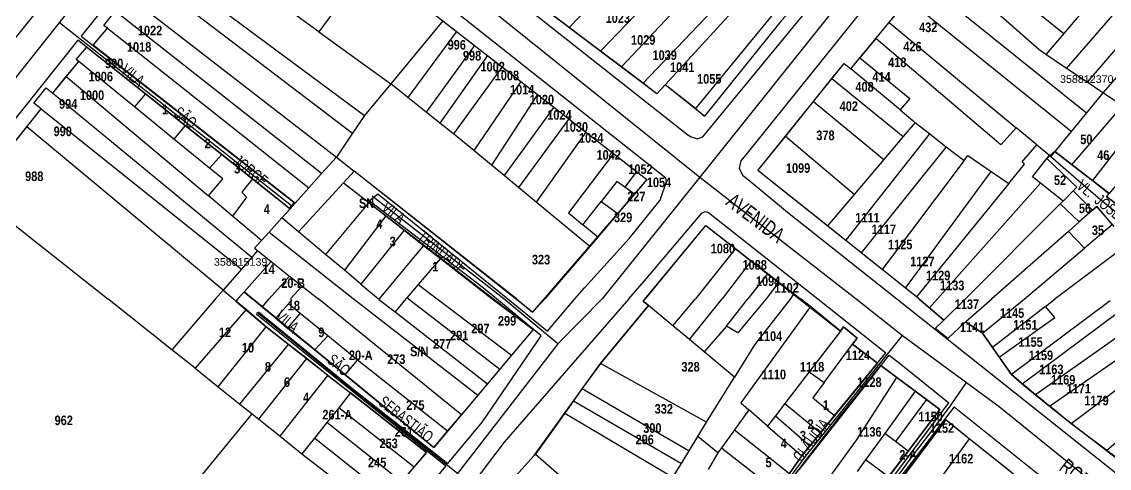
# Model space of a CAD drawing. Extents: x 199665 to 201826, y 4836581 to 4838476.
# Drawn here: x 201312.8 to 201597.4, y 4837549.7 to 4837666.3 of the extents above; entities that cross this region are included whole.
import ezdxf
from ezdxf.enums import TextEntityAlignment as Align

# ---------------------------------------------------------------- set-up
doc = ezdxf.new("R2010")
doc.units = 0
doc.header["$LTSCALE"] = 1.5
doc.header["$MEASUREMENT"] = 0
for name, color, linetype in [('CD-MALHA-LOTES', 40, 'CONTINUOUS'), ('CD_TXT_QUADRA', 7, 'CONTINUOUS'), ('RU-QUADRAS', 6, 'CONTINUOUS'), ('SV-EIXO-RUA-N-PAV', 6, 'CONTINUOUS'), ('SV-EIXO-RUA-PAV', 20, 'CONTINUOUS'), ('SV-RUA-NAO-PAV-S-GUIA-C-GUIA', 7, 'CONTINUOUS'), ('SV-RUA-PAVIM-S-GUIA-C-GUIA', 7, 'CONTINUOUS'), ('SV-TXT-RUA-N-PAV-S-GUIA-C-GUIA', 7, 'CONTINUOUS'), ('SV-TXT-RUA-PAV-S-GUIA-C-GUIA', 7, 'CONTINUOUS'), ('Th_NmrPort', 1, 'CONTINUOUS')]:
    doc.layers.add(name, color=color, linetype=linetype)
doc.styles.add('ARIAL', font='ARIAL.TTF')
doc.styles.add('MONOTXT', font='ARIAL.TTF', dxfattribs={"height": 0.2})
doc.styles.get("Standard").update_dxf_attribs({"font": 'swisscbo.ttf'})

msp = doc.modelspace()

# ---------------------------------------------------------------- linework, layer by layer
at = {"layer": 'CD-MALHA-LOTES', "linetype": 'Continuous'}
for p, q in [((201586.19, 4837654.16), (201624.03, 4837697.72)), ((201628.44, 4837693.44), (201591.55, 4837650.55)), ((201482.42, 4837692.41), (201456.08, 4837664.83)), ((201389.31, 4837664.61), (201354.48, 4837689.96)), ((201553.5, 4837689.12), (201585.46, 4837663.27)), ((201632.31, 4837689.68), (201595.66, 4837647.78)), ((201490.19, 4837685.61), (201464.21, 4837658.71)), ((201348.35, 4837681.95), (201402.49, 4837641.84)), ((201578.91, 4837659.07), (201552.87, 4837682.07)), ((201403.75, 4837681.58), (201390.51, 4837663.75)), ((201494.99, 4837681.42), (201469.71, 4837654.56)), ((201345.5, 4837678.24), (201399.38, 4837637.27)), ((201548.62, 4837676.91), (201591.41, 4837642.58)), ((201498.85, 4837674.93), (201475.41, 4837650.27)), ((201341.26, 4837672.71), (201395.13, 4837630.99)), ((201456.08, 4837664.83), (201448.14, 4837670.81)), ((201501.62, 4837672.27), (201481.15, 4837649.9)), ((201539.75, 4837666.17), (201544.68, 4837672.14)), ((201587.39, 4837637.65), (201544.68, 4837672.14)), ((201334.29, 4837665.4), (201337.24, 4837669.15)), ((201391.26, 4837626.67), (201338.04, 4837668.52)), ((201509.51, 4837668.49), (201489.12, 4837643.69)), ((201589.95, 4837668.52), (201585.46, 4837663.27)), ((201335.22, 4837664.66), (201334.29, 4837665.4)), ((201423.03, 4837666.59), (201409.37, 4837650.12)), ((201423.03, 4837666.59), (201426.58, 4837663.84)), ((201464.21, 4837658.71), (201456.08, 4837664.83)), ((201511.48, 4837666.63), (201491.49, 4837641.72)), ((201536.25, 4837661.94), (201539.75, 4837666.17)), ((201539.75, 4837666.17), (201573.03, 4837638.65)), ((201331.48, 4837660.21), (201335.22, 4837664.66)), ((201335.22, 4837664.66), (201387.96, 4837623)), ((201390.51, 4837663.75), (201389.31, 4837664.61)), ((201390.51, 4837663.75), (201409.37, 4837650.12)), ((201426.58, 4837663.84), (201413.86, 4837646.56)), ((201426.58, 4837663.84), (201431.27, 4837660.19)), ((201536.25, 4837661.94), (201532.11, 4837656.92)), ((201568.99, 4837634.22), (201536.25, 4837661.94)), ((201585.46, 4837663.27), (201580.79, 4837657.8)), ((201327.09, 4837656.51), (201329.85, 4837659.7)), ((201329.85, 4837659.7), (201345.22, 4837647.51)), ((201384.33, 4837618.97), (201331.48, 4837660.21)), ((201431.27, 4837660.19), (201418.64, 4837642.75)), ((201431.27, 4837660.19), (201434.64, 4837657.57)), ((201580.79, 4837657.8), (201578.91, 4837659.07)), ((201327.72, 4837656), (201327.09, 4837656.51)), ((201434.64, 4837657.57), (201422.24, 4837639.88)), ((201434.64, 4837657.57), (201438.54, 4837654.54)), ((201469.71, 4837654.56), (201464.21, 4837658.71)), ((201529.74, 4837654.05), (201532.11, 4837656.92)), ((201532.11, 4837656.92), (201545.14, 4837646.29)), ((201586.19, 4837654.16), (201580.79, 4837657.8)), ((201324.48, 4837652.04), (201327.72, 4837656)), ((201342.31, 4837644.1), (201327.72, 4837656)), ((201438.54, 4837654.54), (201425.79, 4837637.06)), ((201438.54, 4837654.54), (201443.42, 4837650.74)), ((201475.41, 4837650.27), (201469.71, 4837654.56)), ((201524.8, 4837651.49), (201528.02, 4837655.48)), ((201528.02, 4837655.48), (201529.74, 4837654.05)), ((201542.63, 4837643.33), (201529.74, 4837654.05)), ((201591.55, 4837650.55), (201586.19, 4837654.16)), ((201320.91, 4837647.67), (201324.48, 4837652.04)), ((201324.48, 4837652.04), (201361.72, 4837620.83)), ((201443.42, 4837650.74), (201431.09, 4837632.69)), ((201443.42, 4837650.74), (201447.8, 4837647.34)), ((201519.97, 4837645.51), (201524.8, 4837651.49)), ((201524.8, 4837651.49), (201543.45, 4837636.4)), ((201595.66, 4837647.78), (201591.55, 4837650.55)), ((201315.98, 4837645.08), (201319.24, 4837649.05)), ((201319.24, 4837649.05), (201320.91, 4837647.67)), ((201320.91, 4837647.67), (201373.03, 4837604.86)), ((201409.37, 4837650.12), (201402.49, 4837641.84)), ((201413.86, 4837646.56), (201409.37, 4837650.12)), ((201479.01, 4837647.56), (201475.41, 4837650.27)), ((201481.15, 4837649.9), (201479.01, 4837647.56)), ((201489.12, 4837643.69), (201481.15, 4837649.9)), ((201595.66, 4837647.78), (201591.41, 4837642.58)), ((201600.82, 4837644.39), (201595.66, 4837647.78)), ((201317.86, 4837643.58), (201315.98, 4837645.08)), ((201345.22, 4837647.51), (201342.31, 4837644.1)), ((201345.22, 4837647.51), (201355.58, 4837639.28)), ((201418.64, 4837642.75), (201413.86, 4837646.56)), ((201447.8, 4837647.34), (201435.7, 4837628.89)), ((201447.8, 4837647.34), (201452.03, 4837644.05)), ((201512.61, 4837636.38), (201519.97, 4837645.51)), ((201519.97, 4837645.51), (201538.37, 4837630.38)), ((201545.14, 4837646.29), (201542.63, 4837643.33)), ((201314.15, 4837638.94), (201317.86, 4837643.58)), ((201317.86, 4837643.58), (201370.31, 4837601.74)), ((201352.59, 4837635.72), (201342.31, 4837644.1)), ((201422.24, 4837639.88), (201418.64, 4837642.75)), ((201452.03, 4837644.05), (201439.02, 4837626.15)), ((201452.03, 4837644.05), (201455.98, 4837640.98)), ((201489.12, 4837643.69), (201491.49, 4837641.72)), ((201542.63, 4837643.33), (201546.56, 4837640.06)), ((201591.41, 4837642.58), (201587.39, 4837637.65)), ((201587.6, 4837629), (201600.82, 4837644.39)), ((201355.58, 4837639.28), (201352.59, 4837635.72)), ((201355.58, 4837639.28), (201365.16, 4837631.68)), ((201402.49, 4837641.84), (201399.38, 4837637.27)), ((201425.79, 4837637.06), (201422.24, 4837639.88)), ((201455.98, 4837640.98), (201442.75, 4837623.07)), ((201455.98, 4837640.98), (201460.44, 4837637.51)), ((201546.56, 4837640.06), (201543.45, 4837636.4)), ((201546.56, 4837640.06), (201550.39, 4837637.08)), ((201605.62, 4837641.24), (201592.97, 4837624.85)), ((201300.31, 4837621.66), (201314.15, 4837638.94)), ((201365.48, 4837596.21), (201314.15, 4837638.94)), ((201399.38, 4837637.27), (201395.13, 4837630.99)), ((201431.09, 4837632.69), (201425.79, 4837637.06)), ((201460.44, 4837637.51), (201447.43, 4837619.22)), ((201460.44, 4837637.51), (201467.61, 4837631.94)), ((201505.45, 4837627.51), (201512.61, 4837636.38)), ((201530.59, 4837621.2), (201512.61, 4837636.38)), ((201528.45, 4837609.21), (201550.39, 4837637.08)), ((201543.45, 4837636.4), (201538.37, 4837630.38)), ((201550.39, 4837637.08), (201554.72, 4837633.71)), ((201573.03, 4837638.65), (201568.99, 4837634.22)), ((201578.41, 4837634.2), (201573.03, 4837638.65)), ((201587.39, 4837637.65), (201583.14, 4837632.45)), ((201610.67, 4837637.64), (201597.31, 4837621.49)), ((201361.95, 4837628.09), (201352.59, 4837635.72)), ((201554.72, 4837633.71), (201532.49, 4837606)), ((201554.72, 4837633.71), (201559.36, 4837630.1)), ((201574.57, 4837629.76), (201578.41, 4837634.2)), ((201578.41, 4837634.2), (201581.69, 4837631.49)), ((201365.16, 4837631.68), (201361.95, 4837628.09)), ((201365.16, 4837631.68), (201373.16, 4837625.33)), ((201395.13, 4837630.99), (201391.26, 4837626.67)), ((201395.13, 4837630.99), (201399.79, 4837627.33)), ((201435.7, 4837628.89), (201431.09, 4837632.69)), ((201467.61, 4837631.94), (201455.91, 4837616.4)), ((201467.61, 4837631.94), (201473.67, 4837627.23)), ((201559.36, 4837630.1), (201560.33, 4837631.39)), ((201560.33, 4837631.39), (201566.47, 4837627.23)), ((201577.31, 4837625.87), (201581.03, 4837630.64)), ((201581.69, 4837631.49), (201581.03, 4837630.64)), ((201581.03, 4837630.64), (201588.91, 4837623.14)), ((201582.09, 4837631.16), (201581.69, 4837631.49)), ((201583.14, 4837632.45), (201582.09, 4837631.16)), ((201587.6, 4837629), (201583.14, 4837632.45)), ((201365.4, 4837625.27), (201361.95, 4837628.09)), ((201439.02, 4837626.15), (201435.7, 4837628.89)), ((201538.37, 4837630.38), (201530.59, 4837621.2)), ((201559.36, 4837630.1), (201537.96, 4837601.64)), ((201571.11, 4837624.08), (201575.22, 4837629.11)), ((201575.22, 4837629.11), (201574.57, 4837629.76)), ((201592.97, 4837624.85), (201587.6, 4837629)), ((201361.72, 4837620.83), (201365.4, 4837625.27)), ((201373.16, 4837625.33), (201370.44, 4837621.79)), ((201373.16, 4837625.33), (201383.02, 4837617.51)), ((201387.96, 4837623), (201391.26, 4837626.67)), ((201399.79, 4837627.33), (201396.99, 4837624.28)), ((201442.23, 4837593.96), (201399.79, 4837627.33)), ((201442.75, 4837623.07), (201439.02, 4837626.15)), ((201473.67, 4837627.23), (201470.6, 4837623.15)), ((201476.37, 4837625.13), (201473.13, 4837621.34)), ((201473.67, 4837627.23), (201476.37, 4837625.13)), ((201523.67, 4837613.01), (201505.45, 4837627.51)), ((201544.08, 4837596.78), (201566.47, 4837627.23)), ((201566.47, 4837627.23), (201571.11, 4837624.08)), ((201579.39, 4837624.22), (201577.31, 4837625.87)), ((201597.31, 4837621.49), (201592.97, 4837624.85)), ((201387.96, 4837623), (201384.33, 4837618.97)), ((201385.26, 4837611.5), (201396.99, 4837624.28)), ((201396.99, 4837624.28), (201403.65, 4837619.09)), ((201447.43, 4837619.22), (201442.75, 4837623.07)), ((201468.56, 4837624.6), (201464.44, 4837619.4)), ((201470.6, 4837623.15), (201468.56, 4837624.6)), ((201473.13, 4837621.34), (201470.6, 4837623.15)), ((201571.11, 4837624.08), (201546.92, 4837594.52)), ((201579.39, 4837624.22), (201552.39, 4837593.93)), ((201585.29, 4837619.52), (201579.39, 4837624.22)), ((201587.92, 4837622.16), (201585.29, 4837619.52)), ((201588.91, 4837623.14), (201587.92, 4837622.16)), ((201587.92, 4837622.16), (201592.97, 4837617.12)), ((201300.31, 4837621.66), (201335.37, 4837593.93)), ((201367.98, 4837615.58), (201361.72, 4837620.83)), ((201371.61, 4837620.48), (201367.98, 4837615.58)), ((201370.44, 4837621.79), (201371.61, 4837620.48)), ((201461.43, 4837607.67), (201447.43, 4837619.22)), ((201459.62, 4837613.33), (201464.44, 4837619.4)), ((201464.44, 4837619.4), (201468.78, 4837616.26)), ((201473.13, 4837621.34), (201468.78, 4837616.26)), ((201530.59, 4837621.2), (201523.67, 4837613.01)), ((201584.55, 4837618.78), (201585.29, 4837619.52)), ((201596.65, 4837620.69), (201597.31, 4837621.49)), ((201601.45, 4837616.98), (201596.65, 4837620.69)), ((201383.02, 4837617.51), (201380.91, 4837615.16)), ((201383.02, 4837617.51), (201384.33, 4837618.97)), ((201403.65, 4837619.09), (201392.33, 4837605.55)), ((201403.65, 4837619.09), (201408.1, 4837615.62)), ((201455.91, 4837616.4), (201459.62, 4837613.33)), ((201559.74, 4837593.93), (201584.55, 4837618.78)), ((201589.53, 4837614.09), (201584.55, 4837618.78)), ((201592.97, 4837617.12), (201589.53, 4837614.09)), ((201592.97, 4837617.12), (201594.1, 4837618.11)), ((201594.1, 4837618.11), (201598.15, 4837613.31)), ((201375.57, 4837609.22), (201367.98, 4837615.58)), ((201380.91, 4837615.16), (201377.53, 4837611.41)), ((201385.26, 4837611.5), (201380.91, 4837615.16)), ((201408.1, 4837615.62), (201397.24, 4837601.42)), ((201408.1, 4837615.62), (201412.92, 4837611.86)), ((201468.78, 4837616.26), (201463.52, 4837610.11)), ((201589.53, 4837614.09), (201586.66, 4837611.56)), ((201377.53, 4837611.41), (201375.57, 4837609.22)), ((201377.53, 4837611.41), (201399.52, 4837594.05)), ((201392.33, 4837605.55), (201385.26, 4837611.5)), ((201412.92, 4837611.86), (201401.57, 4837597.77)), ((201412.92, 4837611.86), (201417.97, 4837607.93)), ((201463.52, 4837610.11), (201459.62, 4837613.33)), ((201475.98, 4837593.96), (201491.77, 4837613.11)), ((201491.77, 4837613.11), (201499.54, 4837607.11)), ((201528.45, 4837609.21), (201523.67, 4837613.01)), ((201586.66, 4837611.56), (201566.63, 4837593.93)), ((201590.87, 4837607.19), (201586.66, 4837611.56)), ((201598.15, 4837613.31), (201590.87, 4837607.19)), ((201375.57, 4837609.22), (201373.72, 4837607.17)), ((201417.97, 4837607.93), (201406.37, 4837593.93)), ((201417.97, 4837607.93), (201422.36, 4837604.5)), ((201463.52, 4837610.11), (201461.43, 4837607.67)), ((201532.49, 4837606), (201528.45, 4837609.21)), ((201603.48, 4837609.14), (201583.25, 4837593.93)), ((201374.51, 4837606.55), (201373.03, 4837604.86)), ((201373.72, 4837607.17), (201374.51, 4837606.55)), ((201374.51, 4837606.55), (201378.04, 4837603.75)), ((201397.24, 4837601.42), (201392.33, 4837605.55)), ((201461.43, 4837607.67), (201449.67, 4837593.93)), ((201499.54, 4837607.11), (201489.06, 4837593.94)), ((201499.54, 4837607.11), (201503.68, 4837603.92)), ((201537.96, 4837601.64), (201532.49, 4837606)), ((201575.07, 4837593.86), (201590.87, 4837607.19)), ((201373.03, 4837604.86), (201370.31, 4837601.74)), ((201378.04, 4837603.75), (201371.01, 4837595.83)), ((201378.04, 4837603.75), (201382.89, 4837599.9)), ((201422.36, 4837604.5), (201416.52, 4837597.69)), ((201422.36, 4837604.5), (201435.93, 4837593.93)), ((201503.68, 4837603.92), (201496.04, 4837593.97)), ((201503.68, 4837603.92), (201508.03, 4837600.57)), ((201370.31, 4837601.74), (201365.48, 4837596.21)), ((201382.89, 4837599.9), (201377.54, 4837593.93)), ((201382.89, 4837599.9), (201386.17, 4837597.3)), ((201401.57, 4837597.77), (201397.24, 4837601.42)), ((201508.03, 4837600.57), (201502.81, 4837593.93)), ((201508.03, 4837600.57), (201510.9, 4837598.34)), ((201544.08, 4837596.78), (201537.96, 4837601.64)), ((201386.17, 4837597.3), (201383.12, 4837593.92)), ((201386.17, 4837597.3), (201390.51, 4837593.87)), ((201401.57, 4837597.77), (201406.15, 4837593.92)), ((201416.52, 4837597.69), (201413.56, 4837594.25)), ((201416.52, 4837597.69), (201421.5, 4837593.93)), ((201510.9, 4837598.34), (201507.55, 4837593.96)), ((201510.9, 4837598.34), (201514.82, 4837595.32)), ((201546.92, 4837594.52), (201544.08, 4837596.78)), ((201352.13, 4837580.67), (201335.37, 4837593.93)), ((201363.53, 4837593.93), (201352.13, 4837580.67)), ((201365.48, 4837596.21), (201363.53, 4837593.93)), ((201365.48, 4837596.21), (201368.21, 4837593.93)), ((201368.86, 4837593.39), (201368.21, 4837593.93)), ((201369.32, 4837593.93), (201368.86, 4837593.39)), ((201371.01, 4837595.83), (201369.32, 4837593.93)), ((201371.01, 4837595.83), (201373.14, 4837593.97)), ((201375.74, 4837591.81), (201373.14, 4837593.97)), ((201375.74, 4837591.81), (201377.54, 4837593.93)), ((201383.39, 4837593.73), (201382.63, 4837592.61)), ((201383.12, 4837593.92), (201383.39, 4837593.73)), ((201427.88, 4837563.69), (201390.51, 4837593.87)), ((201399.52, 4837594.05), (201432.15, 4837568.77)), ((201406.27, 4837593.81), (201406.15, 4837593.92)), ((201406.37, 4837593.93), (201406.27, 4837593.81)), ((201406.27, 4837593.81), (201410.48, 4837590.55)), ((201413.34, 4837593.99), (201410.48, 4837590.55)), ((201413.56, 4837594.25), (201413.34, 4837593.99)), ((201413.97, 4837593.93), (201413.56, 4837594.25)), ((201413.97, 4837593.93), (201437.93, 4837575.59)), ((201421.5, 4837593.93), (201440.99, 4837579.26)), ((201435.93, 4837593.93), (201446.65, 4837585.96)), ((201442.23, 4837593.96), (201446.42, 4837590.47)), ((201446.42, 4837590.47), (201449.67, 4837593.93)), ((201475.98, 4837593.96), (201475.44, 4837593.32)), ((201483.2, 4837586.9), (201489.06, 4837593.94)), ((201487.53, 4837583.3), (201496.04, 4837593.97)), ((201497.19, 4837586.81), (201502.81, 4837593.93)), ((201507.55, 4837593.96), (201500.22, 4837585.04)), ((201513.83, 4837593.89), (201504.51, 4837581.95)), ((201514.82, 4837595.32), (201513.83, 4837593.89)), ((201514.82, 4837595.32), (201516.59, 4837593.96)), ((201519.2, 4837591.92), (201516.59, 4837593.96)), ((201547.66, 4837593.91), (201546.92, 4837594.52)), ((201547.66, 4837593.91), (201550.31, 4837591.61)), ((201550.31, 4837591.61), (201552.39, 4837593.93)), ((201554.1, 4837588.34), (201559.74, 4837593.93)), ((201559.78, 4837587.93), (201566.63, 4837593.93)), ((201564.19, 4837584.96), (201575.07, 4837593.86)), ((201580.65, 4837591.98), (201583.25, 4837593.93)), ((201371.53, 4837591.17), (201358.22, 4837575.8)), ((201371.53, 4837591.17), (201368.86, 4837593.39)), ((201376.79, 4837586.62), (201371.53, 4837591.17)), ((201379.34, 4837588.87), (201375.74, 4837591.81)), ((201382.63, 4837592.61), (201379.34, 4837588.87)), ((201385.67, 4837590.14), (201382.63, 4837592.61)), ((201476.78, 4837592.21), (201464.22, 4837577.1)), ((201475.44, 4837593.32), (201476.78, 4837592.21)), ((201483.2, 4837586.9), (201476.78, 4837592.21)), ((201519.2, 4837591.92), (201500.93, 4837566.78)), ((201527, 4837585.54), (201519.2, 4837591.92)), ((201550.31, 4837591.61), (201554.1, 4837588.34)), ((201580.65, 4837591.98), (201566.8, 4837581.23)), ((201597.56, 4837593.42), (201571.76, 4837574.15)), ((201574.55, 4837571.72), (201600.27, 4837590.88)), ((201583.15, 4837589.08), (201580.65, 4837591.98)), ((201379.34, 4837588.87), (201382.47, 4837586.3)), ((201382.47, 4837586.3), (201385.67, 4837590.14)), ((201392.91, 4837584.26), (201385.67, 4837590.14)), ((201410.48, 4837590.55), (201434.7, 4837571.74)), ((201554.1, 4837588.34), (201551.78, 4837586.18)), ((201555.14, 4837583.63), (201559.78, 4837587.93)), ((201559.78, 4837587.93), (201564.19, 4837584.96)), ((201568.55, 4837578.72), (201583.15, 4837589.08)), ((201587.43, 4837561.37), (201622.51, 4837587.87)), ((201364.25, 4837570.98), (201376.79, 4837586.62)), ((201382.63, 4837582.05), (201376.79, 4837586.62)), ((201382.47, 4837586.3), (201389.46, 4837580.59)), ((201446.65, 4837585.96), (201440.99, 4837579.26)), ((201487.53, 4837583.3), (201483.2, 4837586.9)), ((201497.19, 4837586.81), (201491.41, 4837580.09)), ((201500.22, 4837585.04), (201497.19, 4837586.81)), ((201527, 4837585.54), (201518.81, 4837574.85)), ((201527.85, 4837586.64), (201527, 4837585.54)), ((201531.41, 4837583.68), (201527.85, 4837586.64)), ((201551.78, 4837586.18), (201555.14, 4837583.63)), ((201604.49, 4837587.48), (201578.08, 4837568.85)), ((201389.46, 4837580.59), (201392.91, 4837584.26)), ((201400.69, 4837577.95), (201392.91, 4837584.26)), ((201491.41, 4837580.09), (201487.53, 4837583.3)), ((201530.21, 4837582.07), (201531.41, 4837583.68)), ((201564.19, 4837584.96), (201566.8, 4837581.23)), ((201581.69, 4837565.95), (201607.75, 4837583.87)), ((201358.22, 4837575.8), (201352.13, 4837580.67)), ((201369.86, 4837566.46), (201382.63, 4837582.05)), ((201387.4, 4837578.35), (201382.63, 4837582.05)), ((201389.46, 4837580.59), (201397.45, 4837574.06)), ((201499.32, 4837573.53), (201491.41, 4837580.09)), ((201504.51, 4837581.95), (201499.32, 4837573.53)), ((201522.8, 4837572.08), (201530.21, 4837582.07)), ((201536.73, 4837577.19), (201530.21, 4837582.07)), ((201566.8, 4837581.23), (201568.55, 4837578.72)), ((201374.88, 4837562.48), (201387.4, 4837578.35)), ((201392.94, 4837573.9), (201387.4, 4837578.35)), ((201397.45, 4837574.06), (201400.69, 4837577.95)), ((201424.24, 4837559.39), (201400.69, 4837577.95)), ((201440.99, 4837579.26), (201437.93, 4837575.59)), ((201464.22, 4837577.1), (201459.48, 4837570.53)), ((201492.02, 4837561.7), (201464.22, 4837577.1)), ((201537.63, 4837576.53), (201516.11, 4837549.28)), ((201525.5, 4837563.46), (201536.73, 4837577.19)), ((201541.8, 4837573.41), (201537.63, 4837576.53)), ((201568.55, 4837578.72), (201571.76, 4837574.15)), ((201596.7, 4837554.39), (201623.58, 4837577.54)), ((201358.22, 4837575.8), (201364.25, 4837570.98)), ((201380.43, 4837558.04), (201392.94, 4837573.9)), ((201392.94, 4837573.9), (201398.86, 4837569.36)), ((201397.45, 4837574.06), (201420.62, 4837555.09)), ((201437.93, 4837575.59), (201434.7, 4837571.74)), ((201518.81, 4837574.85), (201512.48, 4837566.6)), ((201518.81, 4837574.85), (201522.8, 4837572.08)), ((201571.76, 4837574.15), (201574.55, 4837571.72)), ((201364.25, 4837570.98), (201369.86, 4837566.46)), ((201434.7, 4837571.74), (201432.15, 4837568.77)), ((201492.02, 4837561.7), (201499.32, 4837573.53)), ((201522.8, 4837572.08), (201519.83, 4837568.07)), ((201531.23, 4837557.06), (201541.8, 4837573.41)), ((201546.55, 4837569.85), (201541.8, 4837573.41)), ((201574.55, 4837571.72), (201578.08, 4837568.85)), ((201398.86, 4837569.36), (201395.75, 4837565.5)), ((201418.75, 4837553.81), (201398.86, 4837569.36)), ((201432.15, 4837568.77), (201427.88, 4837563.69)), ((201459.48, 4837570.53), (201457.22, 4837567.33)), ((201459.48, 4837570.53), (201487.44, 4837554.27)), ((201519.83, 4837568.07), (201525.5, 4837563.46)), ((201546.55, 4837569.85), (201538.6, 4837558.81)), ((201549.51, 4837567.64), (201546.55, 4837569.85)), ((201578.08, 4837568.85), (201581.69, 4837565.95)), ((201369.86, 4837566.46), (201373.07, 4837563.95)), ((201395.75, 4837565.5), (201392.65, 4837561.66)), ((201415.46, 4837550), (201395.75, 4837565.5)), ((201457.22, 4837567.33), (201454.92, 4837564.1)), ((201457.22, 4837567.33), (201485.4, 4837550.97)), ((201500.93, 4837566.78), (201503.09, 4837564.92)), ((201512.48, 4837566.6), (201510.01, 4837563.38)), ((201512.48, 4837566.6), (201521.82, 4837558.96)), ((201549.51, 4837567.64), (201541.43, 4837556.66)), ((201552.99, 4837565.03), (201549.51, 4837567.64)), ((201581.69, 4837565.95), (201587.43, 4837561.37)), ((201331.76, 4837513.56), (201373.07, 4837563.95)), ((201373.07, 4837563.95), (201374.88, 4837562.48)), ((201374.88, 4837562.48), (201380.43, 4837558.04)), ((201424.24, 4837559.39), (201427.88, 4837563.69)), ((201454.92, 4837564.1), (201447.2, 4837553.37)), ((201454.92, 4837564.1), (201483.2, 4837547.4)), ((201503.09, 4837564.92), (201499.29, 4837559.7)), ((201507.96, 4837560.71), (201503.09, 4837564.92)), ((201510.01, 4837563.38), (201507.96, 4837560.71)), ((201510.01, 4837563.38), (201519.06, 4837555.59)), ((201521.82, 4837558.96), (201525.5, 4837563.46)), ((201554.6, 4837562.32), (201543.45, 4837547.52)), ((201544.73, 4837554.16), (201552.99, 4837565.03)), ((201560.74, 4837557.42), (201554.6, 4837562.32)), ((201392.65, 4837561.66), (201389.38, 4837557.53)), ((201412.16, 4837546.17), (201392.65, 4837561.66)), ((201420.62, 4837555.09), (201424.24, 4837559.39)), ((201489.71, 4837557.96), (201492.02, 4837561.7)), ((201499.29, 4837559.7), (201495.9, 4837555.04)), ((201499.29, 4837559.7), (201513.68, 4837548.36)), ((201507.96, 4837560.71), (201516.91, 4837552.97)), ((201587.43, 4837561.37), (201596.7, 4837554.39)), ((201380.43, 4837558.04), (201386.14, 4837553.47)), ((201389.38, 4837557.53), (201386.14, 4837553.47)), ((201408.76, 4837542.23), (201389.38, 4837557.53)), ((201487.44, 4837554.27), (201489.71, 4837557.96)), ((201494.95, 4837553.7), (201489.71, 4837557.96)), ((201519.06, 4837555.59), (201521.82, 4837558.96)), ((201522.04, 4837544.4), (201531.23, 4837557.06)), ((201538.6, 4837558.81), (201533.57, 4837551.85)), ((201541.43, 4837556.66), (201538.6, 4837558.81)), ((201544.73, 4837554.16), (201541.43, 4837556.66)), ((201560.74, 4837557.42), (201549.81, 4837542.52)), ((201571.73, 4837548.67), (201560.74, 4837557.42)), ((201415.46, 4837550), (201418.75, 4837553.81)), ((201485.4, 4837550.97), (201487.44, 4837554.27)), ((201494.95, 4837553.7), (201492.41, 4837549.4)), ((201495.9, 4837555.04), (201494.95, 4837553.7)), ((201495.9, 4837555.04), (201510.41, 4837543.7)), ((201516.91, 4837552.97), (201519.06, 4837555.59)), ((201539.59, 4837547.41), (201544.73, 4837554.16)), ((201596.7, 4837554.39), (201601.58, 4837550.73)), ((201386.14, 4837553.47), (201404.82, 4837539.12)), ((201446.93, 4837553), (201438.89, 4837544.11)), ((201447.2, 4837553.37), (201446.93, 4837553)), ((201447.2, 4837553.37), (201471.84, 4837532.02)), ((201483.2, 4837547.4), (201485.4, 4837550.97)), ((201513.68, 4837548.36), (201516.91, 4837552.97)), ((201533.57, 4837551.85), (201531.38, 4837548.8)), ((201539.59, 4837547.41), (201533.57, 4837551.85)), ((201412.16, 4837546.17), (201415.46, 4837550))]:
    msp.add_line(p, q, dxfattribs=at)
at = {"layer": 'RU-QUADRAS', "color": 6, "linetype": 'Continuous'}
for points in [[(201385.38, 4837726.75, -0.0145), (201466.11, 4837824.92), (201499.29, 4837797.74), (201498.36, 4837796.57), (201508.45, 4837788.99), (201509.1, 4837789.77), (201517.87, 4837783.36), (201516.83, 4837782.09), (201571.34, 4837739.47), (201531.63, 4837686.39), (201530.72, 4837687.15), (201511.48, 4837666.63), (201491.49, 4837641.72), (201481.15, 4837649.9), (201479.01, 4837647.56), (201448.14, 4837670.81), (201448.88, 4837671.57), (201387.96, 4837721.1)], [(201135.6, 4837668.07), (201159.21, 4837698.84), (201170.08, 4837711.44), (201170.6, 4837711.04), (201192.07, 4837735.37), (201250.03, 4837804.11), (201353.62, 4837721.1, 0.009031), (201274.42, 4837623.64), (201276.08, 4837622.21), (201263.89, 4837607.3), (201263.11, 4837607.99), (201243.07, 4837582.88, -0.020688), (201203.07, 4837614.69, -0.006407), (201273.28, 4837700.5), (201272.12, 4837701.47), (201201.58, 4837616.05), (201176.28, 4837634.45), (201227.71, 4837697.97), (201223.96, 4837701.12), (201215.55, 4837691.59), (201171.51, 4837638.7), (201157.19, 4837650.81)], [(201492.95, 4837513.2), (201500.12, 4837521.94), (201497.75, 4837523.96, -0.020532), (201537.63, 4837576.53), (201552.99, 4837565.03), (201504.37, 4837501.08)], [(201155.57, 4837442.4), (201165.19, 4837452.85), (201164.34, 4837453.55), (201193.68, 4837488.33, -0.010558), (201248, 4837554.94, -0.008236), (201350.8, 4837469.1), (201338.17, 4837453.31), (201341.59, 4837450.73), (201336.73, 4837445.41), (201331.93, 4837449.16), (201317.82, 4837430.27), (201319.73, 4837428.34), (201307.1, 4837415.78), (201306.51, 4837416.35), (201251.64, 4837361.03), (201230.71, 4837377.42), (201231.56, 4837378.34), (201175.6, 4837427.21), (201174.33, 4837425.71)]]:
    msp.add_lwpolyline(points, format="xyb", close=True, dxfattribs=at)
for points in [[(201614.95, 4837540.7, -0.019985), (201571.76, 4837574.15), (201564.19, 4837584.96), (201559.78, 4837587.93), (201555.14, 4837583.63), (201551.78, 4837586.18), (201554.1, 4837588.34), (201546.92, 4837594.52), (201505.45, 4837627.51), (201528.02, 4837655.48), (201529.74, 4837654.05), (201552.87, 4837682.07), (201550.08, 4837684.54), (201561.5, 4837699.79), (201563.09, 4837698.47), (201569.99, 4837706.42), (201568.3, 4837707.87), (201584.48, 4837727.39), (201613.07, 4837703.84)], [(201619.42, 4837603.09), (201596.65, 4837620.69), (201597.31, 4837621.49), (201583.14, 4837632.45), (201581.03, 4837630.64), (201588.91, 4837623.14), (201587.92, 4837622.16), (201592.97, 4837617.12), (201594.1, 4837618.11), (201598.15, 4837613.31, -0.051692)]]:
    msp.add_lwpolyline(points, format="xyb", dxfattribs=at)
for points in [[(201373.94, 4837704.75), (201476.37, 4837625.13), (201446.42, 4837590.47), (201399.79, 4837627.33), (201396.99, 4837624.28), (201446.65, 4837585.96), (201420.62, 4837555.09), (201371.01, 4837595.83), (201368.86, 4837593.39), (201376.79, 4837586.62), (201418.75, 4837553.81), (201405.57, 4837538.53), (201404.82, 4837539.12), (201363.3, 4837487.95), (201265.76, 4837567.15)], [(201265.05, 4837577.21), (201317.86, 4837643.58), (201315.98, 4837645.08), (201319.24, 4837649.05), (201320.91, 4837647.67), (201327.72, 4837656), (201327.09, 4837656.51), (201329.85, 4837659.7), (201383.02, 4837617.51), (201384.33, 4837618.97), (201331.48, 4837660.21), (201335.22, 4837664.66), (201334.29, 4837665.4), (201337.24, 4837669.15)], [(201438.89, 4837544.11), (201446.93, 4837553), (201464.22, 4837577.1), (201476.78, 4837592.21), (201475.44, 4837593.32), (201491.77, 4837613.11), (201527, 4837585.54), (201527.85, 4837586.64), (201531.41, 4837583.68), (201530.21, 4837582.07), (201536.73, 4837577.19), (201516.91, 4837552.97), (201490.72, 4837515.62)], [(201493.53, 4837481.28), (201554.6, 4837562.32), (201576.26, 4837545.06)]]:
    msp.add_lwpolyline(points, dxfattribs=at)
at = {"layer": 'SV-EIXO-RUA-N-PAV'}
for points in [[(201322.68, 4837666.17), (201331.33, 4837659.37), (201383.4, 4837618.33)], [(201582.09, 4837631.16), (201594.55, 4837620.37), (201620.7, 4837599.05), (201626.1, 4837593.93)], [(201490.23, 4837625.77), (201464.64, 4837593.93)], [(201438.94, 4837593.93), (201404.5, 4837620.77)], [(201464.64, 4837593.93), (201453.07, 4837582.18), (201426.82, 4837548.28), (201422.88, 4837542.8), (201413.45, 4837530.56), (201388.88, 4837498.18), (201367.39, 4837472.28), (201350.37, 4837449.06), (201325.25, 4837422.82), (201312.41, 4837408.31), (201300.13, 4837396.03), (201283.94, 4837382.63), (201270.54, 4837370.35), (201255.47, 4837356.95)], [(201453.07, 4837582.18), (201438.94, 4837593.93)], [(201426.82, 4837548.28), (201398.75, 4837570.73), (201383.09, 4837583.39), (201374.31, 4837590.39)]]:
    msp.add_lwpolyline(points, dxfattribs=at)
at = {"layer": 'SV-EIXO-RUA-PAV'}
for p, q in [((201291.57, 4837626.94), (201368.25, 4837723.64)), ((201535.72, 4837682.59), (201490.23, 4837625.77)), ((201531.15, 4837593.93), (201543.25, 4837584.34)), ((201543.25, 4837584.34), (201568.55, 4837565.83)), ((201568.55, 4837565.83), (201594.13, 4837545.14))]:
    msp.add_line(p, q, dxfattribs=at)
for points in [[(201159.2, 4837889.82), (201246.45, 4837819.19), (201368.25, 4837723.64), (201490.23, 4837625.77), (201531.15, 4837593.93)], [(201490.35, 4837513.55), (201504.26, 4837533.51), (201511.5, 4837544.17), (201518.14, 4837553.09), (201528.8, 4837566.33), (201543.25, 4837584.34)], [(201559.88, 4837572.1), (201555.93, 4837566.27), (201550.45, 4837558.86), (201545.98, 4837553.11), (201542.9, 4837548.97), (201538.96, 4837543.79), (201535.29, 4837538.91), (201531.91, 4837534.5), (201529.84, 4837531.76), (201528.1, 4837529.49), (201524.96, 4837525.41), (201521.55, 4837521.04), (201518.48, 4837516.76), (201515.01, 4837512.35), (201510.66, 4837506.81), (201506.85, 4837501.73), (201503.74, 4837498.01), (201500.04, 4837493.01), (201496.79, 4837489.13), (201492.59, 4837484.12)]]:
    msp.add_lwpolyline(points, dxfattribs=at)
at = {"layer": 'SV-RUA-NAO-PAV-S-GUIA-C-GUIA'}
for points in [[(201328.38, 4837662.63), (201384.09, 4837619.16), (201382.83, 4837617.66), (201373.16, 4837625.33), (201365.16, 4837631.68), (201355.58, 4837639.28), (201345.22, 4837647.51), (201327.52, 4837661.55)], [(201598.62, 4837612.84), (201594.1, 4837618.11), (201592.97, 4837617.12), (201587.92, 4837622.16), (201588.91, 4837623.14), (201581.03, 4837630.64), (201581.69, 4837631.49), (201582.09, 4837631.16), (201583.14, 4837632.45), (201587.73, 4837628.9), (201592.96, 4837624.85), (201597.28, 4837621.51), (201596.65, 4837620.69), (201601.29, 4837617.11)], [(201457.53, 4837593.93), (201460.03, 4837596.87), (201471.81, 4837609.85), (201479.89, 4837619.76), (201481.48, 4837624.61), (201481.36, 4837625.5)], [(201437.06, 4837593.93), (201433.24, 4837597.07), (201403.7, 4837619.58), (201406, 4837621.36), (201439.97, 4837593.93)], [(201471.65, 4837593.93), (201476.29, 4837599.26), (201490.74, 4837616.32)], [(201374.72, 4837590.6), (201399.48, 4837570.47), (201424.31, 4837550.93), (201433.41, 4837561.86), (201448.74, 4837584.31), (201437.06, 4837593.93)], [(201471.65, 4837593.93), (201439.08, 4837556.52), (201427.01, 4837540.66)], [(201439.97, 4837593.93), (201450.4, 4837585.51), (201457.53, 4837593.93)], [(201254.79, 4837565.7), (201259.92, 4837561.34), (201265.11, 4837557.31), (201340.75, 4837498.48), (201361.28, 4837482.71), (201364.75, 4837482.17), (201371.69, 4837483.89), (201378.48, 4837490.39), (201388.3, 4837505.01), (201399.84, 4837520.98), (201413.87, 4837538.34), (201417.21, 4837542.35), (201423.76, 4837550.24), (201374.17, 4837589.91)]]:
    msp.add_lwpolyline(points, dxfattribs=at)
at = {"layer": 'SV-RUA-PAVIM-S-GUIA-C-GUIA'}
msp.add_lwpolyline([(201467.26, 4837830.48), (201465.53, 4837831.33), (201464.09, 4837831.18), (201463.3, 4837830.76), (201461.37, 4837828.85), (201439.93, 4837802.21), (201379.68, 4837726.62), (201379.28, 4837724.18), (201379.82, 4837722.27), (201382.11, 4837719.38), (201388.81, 4837714.32), (201487.14, 4837636.8), (201487.95, 4837636.33), (201489.58, 4837635.8), (201491.05, 4837636.27), (201532.23, 4837686.24), (201573, 4837736.6), (201574.2, 4837738.29), (201574.8, 4837739.71), (201574.65, 4837741.36), (201573.91, 4837742.69), (201567.45, 4837747.91), (201543.35, 4837767.32), (201512.87, 4837792.71)], close=True, dxfattribs=at)
for points in [[(201159.2, 4837699.83), (201205.14, 4837757.09), (201224.29, 4837780.96), (201245.92, 4837807.64), (201247.35, 4837808.33), (201248.99, 4837808.38), (201251.21, 4837807.64), (201267.51, 4837794.86), (201320.29, 4837752.85), (201355.45, 4837726.45), (201356.98, 4837724.04), (201357.76, 4837721.51), (201357.16, 4837719.23), (201350.3, 4837710.87), (201280.17, 4837623.81), (201256.49, 4837593.93)], [(201692.74, 4837644.04), (201691.74, 4837645.87), (201660.79, 4837671.49), (201606.18, 4837715.95), (201587.21, 4837731.72), (201585.35, 4837732.59), (201583.49, 4837731.97), (201581.9, 4837730.1), (201542.37, 4837681.48), (201502.58, 4837632.06), (201500.94, 4837630), (201500.5, 4837628.09), (201501.41, 4837626.26), (201502.84, 4837625.14), (201513.16, 4837616.64), (201541.8, 4837593.93)], [(201481.36, 4837625.5), (201425.04, 4837669.97), (201374.14, 4837710.68), (201372.01, 4837711.71), (201369.51, 4837711.79), (201367.23, 4837711.17), (201364.33, 4837707.98), (201347.38, 4837686.33), (201328.38, 4837662.63)], [(201327.52, 4837661.55), (201297.93, 4837624.64), (201273.19, 4837593.93)], [(201490.74, 4837616.32), (201491.59, 4837616.81), (201492.52, 4837616.5), (201521.14, 4837593.93)], [(201521.14, 4837593.93), (201538.94, 4837579.89)], [(201541.8, 4837593.93), (201575.73, 4837567.01), (201612.78, 4837537.61)], [(201490.16, 4837514.82), (201494.06, 4837520.39), (201496.5, 4837523.87), (201499.15, 4837527.64), (201501.42, 4837530.88), (201503.6, 4837534), (201506.88, 4837538.66), (201510.41, 4837543.7), (201513.68, 4837548.36), (201516.91, 4837552.97), (201516.93, 4837552.99), (201521.82, 4837558.96), (201525.5, 4837563.46), (201538.94, 4837579.89)], [(201491.48, 4837513.43), (201496.71, 4837521.56), (201503.44, 4837530.88), (201507.39, 4837537.25), (201511.26, 4837542.6), (201516.06, 4837549.22), (201539.77, 4837579.24)], [(201539.77, 4837579.24), (201542.79, 4837576.85), (201555.4, 4837566.82)], [(201556.74, 4837565.75), (201492.99, 4837482.52), (201489.73, 4837485.02), (201475.49, 4837499.43), (201476.81, 4837500.75), (201487.03, 4837490.52), (201492.37, 4837485.85), (201501.96, 4837496.69), (201473.81, 4837532.35), (201474.64, 4837532.56), (201490.16, 4837514.82)], [(201491.48, 4837513.43), (201504.67, 4837500.24), (201518.02, 4837517.13), (201555.4, 4837566.82)], [(201556.74, 4837565.75), (201589.51, 4837539.65)]]:
    msp.add_lwpolyline(points, dxfattribs=at)

# ---------------------------------------------------------------- texts
at = {"layer": 'CD_TXT_QUADRA', "color": 7, "linetype": 'Continuous', "style": 'MONOTXT'}
for s, p in [('358812370', (201584.48, 4837650.38)), ('358815139', (201363.09, 4837602.6))]:
    msp.add_text(s, height=2, dxfattribs=at).set_placement(p)
at = {"layer": 'SV-TXT-RUA-N-PAV-S-GUIA-C-GUIA', "style": 'ARIAL', "width": 0.7}
for s, rotation, p in [('VILA              SÃO                 JORGE', 321, (201338.48, 4837653.27)), ('VL.  JOSÉ     DE      RIBAMAR', 321, (201588.58, 4837623.01)), ('VILA       TRINDADE', 321, (201406.69, 4837617.29)), ('VILA              SÃO', 320, (201378.86, 4837588.92)), ('SEBASTIÃO', 322, (201405.91, 4837566.44)), ('VL.      ANA      CLÁUDIA', 53, (201504.57, 4837534.93))]:
    msp.add_text(s, height=3, rotation=rotation, dxfattribs=at).set_placement(p)
at = {"layer": 'SV-TXT-RUA-PAV-S-GUIA-C-GUIA', "style": 'ARIAL', "width": 0.7}
for s, rotation, p in [('AVENIDA', 323, (201496.77, 4837618.68)), ('ROBERTO', 322, (201583.95, 4837549.35))]:
    msp.add_text(s, height=4, rotation=rotation, dxfattribs=at).set_placement(p)
at = {"layer": 'Th_NmrPort', "color": 1}
for s, p in [('1023', (201465.59, 4837667.31)), ('1022', (201343.2, 4837664.07)), ('432', (201547.61, 4837664.91)), ('1029', (201472.24, 4837661.6)), ('1018', (201340.34, 4837659.77)), ('996', (201424.25, 4837660.34)), ('426', (201543.48, 4837659.87)), ('990', (201334.61, 4837655.47)), ('998', (201428.26, 4837657.48)), ('1039', (201477.85, 4837657.63)), ('418', (201539.51, 4837655.75)), ('1006', (201330.31, 4837652.04)), ('1002', (201432.84, 4837654.62)), ('1008', (201436.57, 4837652.32)), ('1041', (201482.44, 4837654.48)), ('1055', (201489.52, 4837651.42)), ('408', (201530.95, 4837649.34)), ('414', (201535.38, 4837651.94)), ('1000', (201328.02, 4837647.17)), ('1014', (201440.57, 4837648.6)), ('994', (201322.58, 4837644.88)), ('1020', (201445.73, 4837646.02)), ('402', (201526.82, 4837644.31)), ('1', (201349.5, 4837643.45)), ('1024', (201450.31, 4837642.01)), ('1030', (201454.61, 4837638.86)), ('990', (201321.15, 4837637.72)), ('1034', (201458.62, 4837636)), ('378', (201520.71, 4837636.68)), ('50', (201589.78, 4837635.63)), ('2', (201360.67, 4837634.57)), ('1042', (201463.2, 4837631.56)), ('46', (201594.21, 4837631.51)), ('3', (201368.4, 4837627.98)), ('1052', (201471.51, 4837627.84)), ('1099', (201512.76, 4837628.13)), ('988', (201313.7, 4837625.98)), ('1054', (201476.37, 4837624.4)), ('52', (201582.9, 4837624.95)), ('SN', (201401.05, 4837618.96)), ('227', (201471.22, 4837620.68)), ('4', (201376.14, 4837617.38)), ('329', (201467.78, 4837615.24)), ('1111', (201530.92, 4837615.17)), ('56', (201589.43, 4837617.61)), ('4', (201405.63, 4837613.52)), ('1117', (201535.19, 4837612.12)), ('35', (201592.81, 4837611.87)), ('3', (201409.07, 4837608.94)), ('1080', (201493.09, 4837607.09)), ('1125', (201539.47, 4837608.15)), ('323', (201446.3, 4837604.21)), ('1127', (201545.28, 4837603.73)), ('14', (201375.81, 4837601.7)), ('1', (201420.2, 4837602.36)), ('1088', (201501.42, 4837602.83)), ('20-B', (201380.72, 4837598.05)), ('1094', (201504.91, 4837598.57)), ('1129', (201549.41, 4837600.06)), ('1102', (201509.75, 4837596.83)), ('1133', (201553.08, 4837597.47)), ('1137', (201556.93, 4837592.56)), ('18', (201382.42, 4837592.2)), ('1145', (201568.74, 4837590.24)), ('299', (201437.42, 4837588.2)), ('1151', (201572.23, 4837587.14)), ('12', (201364.42, 4837585.2)), ('9', (201390.42, 4837585.2)), ('291', (201424.89, 4837584.4)), ('297', (201430.42, 4837586.2)), ('1104', (201505.42, 4837584.2)), ('1141', (201558.28, 4837586.56)), ('10', (201370.42, 4837581.2)), ('277', (201420.42, 4837582.2)), ('1155', (201573.59, 4837582.68)), ('20-A', (201398.42, 4837579.2)), ('273', (201408.42, 4837578.2)), ('S/N', (201414.42, 4837580.2)), ('1124', (201528.42, 4837579.2)), ('1159', (201576.3, 4837579.2)), ('8', (201376.42, 4837576.2)), ('328', (201485.42, 4837576.2)), ('1118', (201516.42, 4837576.2)), ('1163', (201579.01, 4837575.52)), ('1110', (201506.42, 4837574.2)), ('1169', (201582.11, 4837572.81)), ('6', (201381.42, 4837572.2)), ('1128', (201531.42, 4837572.2)), ('1171', (201586.18, 4837570.48)), ('4', (201386.42, 4837568.2)), ('1179', (201590.83, 4837567.38)), ('275', (201413.42, 4837566.2)), ('332', (201478.42, 4837565.2)), ('1', (201522.42, 4837566.2)), ('962', (201321.42, 4837562.2)), ('261-A', (201391.48, 4837563.69)), ('2', (201518.42, 4837561.2)), ('1150', (201547.42, 4837563.2)), ('261', (201410.42, 4837559.2)), ('300', (201475.42, 4837560.2)), ('3', (201516.42, 4837558.2)), ('1136', (201531.42, 4837559.2)), ('1152', (201550.42, 4837560.2)), ('253', (201406.42, 4837556.2)), ('296', (201473.42, 4837557.2)), ('4', (201511.42, 4837556.2)), ('2-A', (201542.42, 4837553.2)), ('245', (201403.42, 4837551.2)), ('5', (201507.42, 4837551.2)), ('1162', (201555.42, 4837552.2))]:
    msp.add_text(s, height=2.5, dxfattribs=at).set_placement(p, align=Align.MIDDLE_LEFT)

doc.saveas('drawing.dxf')
